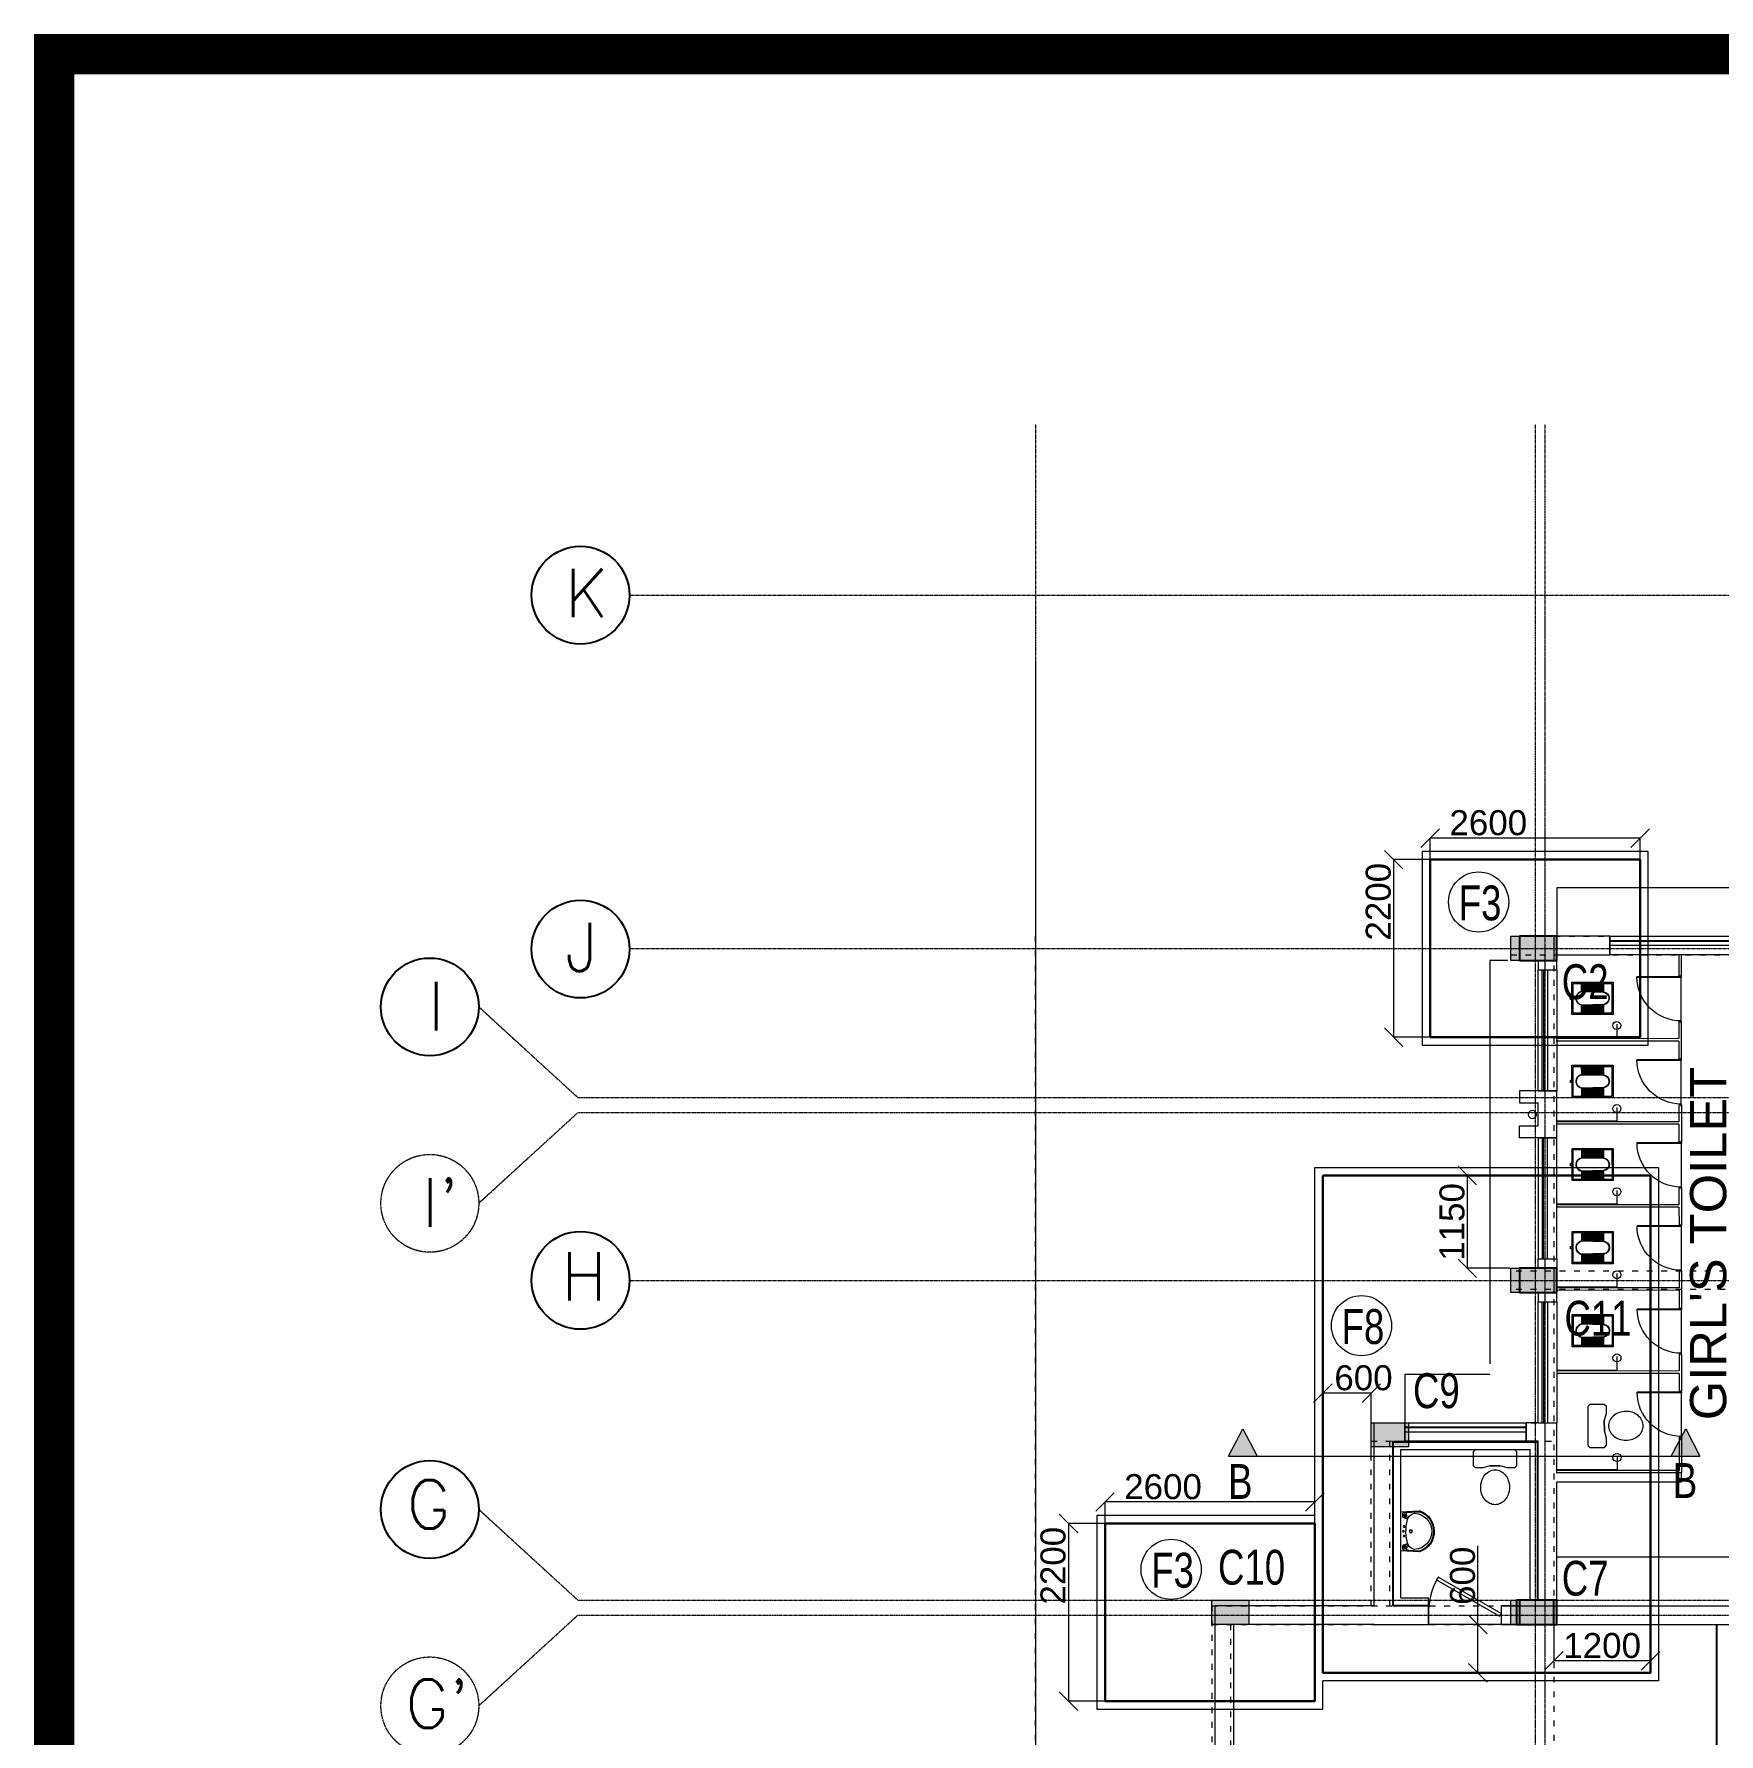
# Model space of a CAD drawing. Header units: inches. Extents: x 719368 to 6315912, y -2624014 to 446967.
# Drawn here: x 5918896 to 5939779, y -2131508 to -2110434 of the extents above; entities that cross this region are included whole.
import ezdxf
from ezdxf.lldxf.tags import DXFTag

# ---------------------------------------------------------------- set-up
doc = ezdxf.new("R2010")
doc.units = ezdxf.units.IN
doc.header["$LTSCALE"] = 20
doc.header["$MEASUREMENT"] = 0
doc.header["$PDMODE"] = 3
for name, pattern in [('ACAD_ISO03W100', [30, 12, -18]), ('CENTER', [2, 1.25, -0.25, 0.25, -0.25]), ('CENTER2', [1.125, 0.75, -0.125, 0.125, -0.125]), ('DASHED2', [0.375, 0.25, -0.125])]:
    doc.linetypes.add(name, pattern=pattern)
doc.layers.get('0').update_dxf_attribs({"color": 51, "lineweight": 30})
doc.layers.get('Defpoints').update_dxf_attribs({"lineweight": 25})
for name, color, linetype, lineweight in [('COL HATCH', 254, 'Continuous', 5), ('COL.FILL', 6, 'Continuous', 20), ('COLUMN', 2, 'Continuous', 25), ('CUBICAL TOILET', 160, 'Continuous', 9), ('DIM', 7, 'Continuous', 13), ('DOOR', 43, 'Continuous', 13), ('FIXTURE', 15, 'DASHDOT', 9), ('FOOTING', 73, 'Continuous', 30), ('GRID', 202, 'CENTER', 5), ('HACHE', 6, 'Continuous', 9), ('HIDDEN', 181, 'ACAD_ISO03W100', 18), ('PROJ.', 30, 'DASHED2', 13), ('Railing', 34, 'Continuous', 20), ('STAIR', 4, 'Continuous', 25), ('Text', 7, 'Continuous', 15), ('Ventilator', 6, 'DASHED', 20), ('WALL', 1, 'Continuous', 18), ('Window-Wall', 7, 'Continuous', 20)]:
    doc.layers.add(name, color=color, linetype=linetype, lineweight=lineweight)
doc.layers.add('expension joint', color=248, linetype='Continuous')
doc.layers.add('grid text', color=140, linetype='Continuous')
doc.styles.add('BOLD', font='arial.ttf')
doc.styles.add('DIM SUMBI', font='arial.ttf')
doc.styles.add('L120', font='simplex.shx', dxfattribs={"height": 1})
tags = doc.linetypes.add('DASHDOT', pattern=[1, 0.5, -0.25, 0, -0.25]).pattern_tags.tags
tags[10:11] = [DXFTag(74, 4), DXFTag(75, 0), DXFTag(340, '0'), DXFTag(46, 1.0), DXFTag(50, 0.0), DXFTag(44, 0.0), DXFTag(45, 0.0)]
tags[8:9] = [DXFTag(74, 4), DXFTag(75, 0), DXFTag(340, '0'), DXFTag(46, 1.0), DXFTag(50, 0.0), DXFTag(44, 0.0), DXFTag(45, 0.0)]
tags[6:7] = [DXFTag(74, 4), DXFTag(75, 0), DXFTag(340, '0'), DXFTag(46, 1.0), DXFTag(50, 0.0), DXFTag(44, 0.0), DXFTag(45, 0.0)]
tags[4:5] = [DXFTag(74, 4), DXFTag(75, 0), DXFTag(340, '0'), DXFTag(46, 1.0), DXFTag(50, 0.0), DXFTag(44, 0.0), DXFTag(45, 0.0)]
tags = doc.linetypes.add('DASHED', pattern=[0.75, 0.5, -0.25]).pattern_tags.tags
tags[6:7] = [DXFTag(74, 4), DXFTag(75, 0), DXFTag(340, '0'), DXFTag(46, 1.0), DXFTag(50, 0.0), DXFTag(44, 0.0), DXFTag(45, 0.0)]
tags[4:5] = [DXFTag(74, 4), DXFTag(75, 0), DXFTag(340, '0'), DXFTag(46, 1.0), DXFTag(50, 0.0), DXFTag(44, 0.0), DXFTag(45, 0.0)]
doc.dimstyles.new('PL1', dxfattribs={"dimtxt": 275, "dimasz": 230, "dimexe": 0.18, "dimexo": 12, "dimgap": 30, "dimtad": 1, "dimjust": 1, "dimdec": 0, "dimzin": 0, "dimdsep": 46, "dimtxsty": 'BOLD', "dimblk": 'OBLIQUE', "dimcen": 0.09, "dimclrd": 256, "dimclre": 256, "dimadec": 0, "dimazin": 0, "dimtfac": 1, "dimtdec": 0, "dimtofl": 0, "dimtmove": 0, "dimatfit": 3, "dimfxl": 0.18, "dimtolj": 1, "dimtzin": 0, "dimlwd": -1, "dimlwe": -1, "dimarcsym": 0})

# ---------------------------------------------------------------- blocks, each defined once
blk = doc.blocks.new('CU')
at = {"layer": 'WALL', "linetype": 'CENTER2'}
h = blk.add_hatch(color=256, dxfattribs=at)
h.dxf.hatch_style = 1
h.paths.add_polyline_path([(0, 0.035), (0, -0.265), (0.46, -0.265), (0.46, 0.035)])
at = {"layer": 'COLUMN', "linetype": 'CENTER2'}
blk.add_lwpolyline([(0, 0.035), (0, -0.265), (0.46, -0.265), (0.46, 0.035), (0, 0.035)], dxfattribs=at)
blk = doc.blocks.new('_Oblique')
at = {"layer": 'STAIR', "color": 0, "lineweight": -2}
blk.add_line((-0.5, -0.5), (0.5, 0.5), dxfattribs=at)
blk = doc.blocks.new('*D201')
at = {"layer": 'Defpoints', "color": 0, "transparency": 16777216}
for p in [(5936201, -2120669), (5935747, -2122869), (5936201, -2122869)]:
    blk.add_point(p, dxfattribs=at)
at = {"layer": 'DIM', "transparency": 16777216}
for p, q in [((5936189, -2120669), (5935746, -2120669)), ((5935747, -2120669), (5935747, -2122869)), ((5936189, -2122869), (5935746, -2122869))]:
    blk.add_line(p, q, dxfattribs=at)
at = {"layer": 'DIM', "transparency": 16777216, "xscale": 230, "yscale": 230, "zscale": 230}
for p, rotation in [((5935747, -2120669), 90), ((5935747, -2122869), 270)]:
    blk.add_blockref('_Oblique', p, dxfattribs=dict(at, rotation=rotation))
at = {"layer": 'DIM', "color": 0, "transparency": 16777216, "insert": (5935558, -2121191), "char_height": 310, "attachment_point": 5, "rotation": 90, "style": 'BOLD'}
blk.add_mtext('\\A1;2200', dxfattribs=at)
blk = doc.blocks.new('*D202')
at = {"layer": 'Defpoints', "color": 0, "transparency": 16777216}
for p in [(5936201, -2120402), (5936201, -2120907), (5938801, -2120915)]:
    blk.add_point(p, dxfattribs=at)
at = {"layer": 'DIM', "transparency": 16777216}
for p, q in [((5936201, -2120895), (5936201, -2120402)), ((5938801, -2120402), (5936201, -2120402)), ((5938801, -2120903), (5938801, -2120402))]:
    blk.add_line(p, q, dxfattribs=at)
at = {"layer": 'DIM', "transparency": 16777216, "xscale": 230, "yscale": 230, "zscale": 230, "rotation": 180}
blk.add_blockref('_Oblique', (5936201, -2120402), dxfattribs=at)
at = {"layer": 'DIM', "transparency": 16777216, "xscale": 230, "yscale": 230, "zscale": 230}
blk.add_blockref('_Oblique', (5938801, -2120402), dxfattribs=at)
at = {"layer": 'DIM', "color": 0, "transparency": 16777216, "insert": (5936920, -2120213), "char_height": 310, "attachment_point": 5, "style": 'BOLD'}
blk.add_mtext('\\A1;2600', dxfattribs=at)
blk = doc.blocks.new('*D203')
at = {"layer": 'Defpoints', "color": 0, "transparency": 16777216}
for p in [(5934870, -2127283), (5934870, -2128080), (5935470, -2128080)]:
    blk.add_point(p, dxfattribs=at)
at = {"layer": 'DIM', "transparency": 16777216}
for p, q in [((5934870, -2128068), (5934870, -2127282)), ((5935470, -2127283), (5934870, -2127283)), ((5935470, -2128068), (5935470, -2127282))]:
    blk.add_line(p, q, dxfattribs=at)
at = {"layer": 'DIM', "transparency": 16777216, "xscale": 230, "yscale": 230, "zscale": 230, "rotation": 180}
blk.add_blockref('_Oblique', (5934870, -2127283), dxfattribs=at)
at = {"layer": 'DIM', "transparency": 16777216, "xscale": 230, "yscale": 230, "zscale": 230}
blk.add_blockref('_Oblique', (5935470, -2127283), dxfattribs=at)
at = {"layer": 'DIM', "color": 0, "transparency": 16777216, "insert": (5935373, -2127094), "char_height": 310, "attachment_point": 5, "style": 'BOLD'}
blk.add_mtext('\\A1;600', dxfattribs=at)
blk = doc.blocks.new('*D204')
at = {"layer": 'Defpoints', "color": 0, "transparency": 16777216}
for p in [(5932170, -2128900), (5931716, -2131100), (5932170, -2131100)]:
    blk.add_point(p, dxfattribs=at)
at = {"layer": 'DIM', "transparency": 16777216}
for p, q in [((5932158, -2128900), (5931715, -2128900)), ((5931716, -2128900), (5931716, -2131100)), ((5932158, -2131100), (5931715, -2131100))]:
    blk.add_line(p, q, dxfattribs=at)
at = {"layer": 'DIM', "transparency": 16777216, "xscale": 230, "yscale": 230, "zscale": 230}
for p, rotation in [((5931716, -2128900), 90), ((5931716, -2131100), 270)]:
    blk.add_blockref('_Oblique', p, dxfattribs=dict(at, rotation=rotation))
at = {"layer": 'DIM', "color": 0, "transparency": 16777216, "insert": (5931527, -2129422), "char_height": 310, "attachment_point": 5, "rotation": 90, "style": 'BOLD'}
blk.add_mtext('\\A1;2200', dxfattribs=at)
blk = doc.blocks.new('*D205')
at = {"layer": 'Defpoints', "color": 0, "transparency": 16777216}
for p in [(5932170, -2128632), (5932170, -2129138), (5934770, -2129146)]:
    blk.add_point(p, dxfattribs=at)
at = {"layer": 'DIM', "transparency": 16777216}
for p, q in [((5932170, -2129126), (5932170, -2128632)), ((5934770, -2128632), (5932170, -2128632)), ((5934770, -2129134), (5934770, -2128632))]:
    blk.add_line(p, q, dxfattribs=at)
at = {"layer": 'DIM', "transparency": 16777216, "xscale": 230, "yscale": 230, "zscale": 230, "rotation": 180}
blk.add_blockref('_Oblique', (5932170, -2128632), dxfattribs=at)
at = {"layer": 'DIM', "transparency": 16777216, "xscale": 230, "yscale": 230, "zscale": 230}
blk.add_blockref('_Oblique', (5934770, -2128632), dxfattribs=at)
at = {"layer": 'DIM', "color": 0, "transparency": 16777216, "insert": (5932889, -2128444), "char_height": 310, "attachment_point": 5, "style": 'BOLD'}
blk.add_mtext('\\A1;2600', dxfattribs=at)
blk = doc.blocks.new('*D206')
at = {"layer": 'Defpoints', "color": 0, "transparency": 16777216}
for p in [(5936660, -2124585), (5937201, -2124585), (5937201, -2125735)]:
    blk.add_point(p, dxfattribs=at)
at = {"layer": 'DIM', "transparency": 16777216}
for p, q in [((5937189, -2124585), (5936660, -2124585)), ((5936660, -2124585), (5936660, -2125735)), ((5937189, -2125735), (5936660, -2125735))]:
    blk.add_line(p, q, dxfattribs=at)
at = {"layer": 'DIM', "transparency": 16777216, "xscale": 230, "yscale": 230, "zscale": 230}
for p, rotation in [((5936660, -2124585), 90), ((5936660, -2125735), 270)]:
    blk.add_blockref('_Oblique', p, dxfattribs=dict(at, rotation=rotation))
at = {"layer": 'DIM', "color": 0, "transparency": 16777216, "insert": (5936472, -2125160), "char_height": 310, "attachment_point": 5, "rotation": 90, "style": 'BOLD'}
blk.add_mtext('\\A1;1150', dxfattribs=at)
blk = doc.blocks.new('*D207')
at = {"layer": 'Defpoints', "color": 0, "transparency": 16777216}
for p in [(5937731, -2130150), (5938931, -2130150), (5938931, -2130601)]:
    blk.add_point(p, dxfattribs=at)
at = {"layer": 'DIM', "transparency": 16777216}
for p, q in [((5937731, -2130162), (5937731, -2130601)), ((5938931, -2130162), (5938931, -2130601)), ((5938931, -2130601), (5937731, -2130601))]:
    blk.add_line(p, q, dxfattribs=at)
at = {"layer": 'DIM', "transparency": 16777216, "xscale": 230, "yscale": 230, "zscale": 230, "rotation": 180}
blk.add_blockref('_Oblique', (5937731, -2130601), dxfattribs=at)
at = {"layer": 'DIM', "transparency": 16777216, "xscale": 230, "yscale": 230, "zscale": 230}
blk.add_blockref('_Oblique', (5938931, -2130601), dxfattribs=at)
at = {"layer": 'DIM', "color": 0, "transparency": 16777216, "insert": (5938331, -2130413), "char_height": 310, "attachment_point": 5, "style": 'BOLD'}
blk.add_mtext('\\A1;1200', dxfattribs=at)
blk = doc.blocks.new('*D208')
at = {"layer": 'Defpoints', "color": 0, "transparency": 16777216}
for p in [(5937255, -2130150), (5936791, -2130750), (5937255, -2130750)]:
    blk.add_point(p, dxfattribs=at)
at = {"layer": 'DIM', "transparency": 16777216}
for p, q in [((5936791, -2130150), (5936791, -2129174)), ((5937243, -2130150), (5936791, -2130150)), ((5936791, -2130750), (5936791, -2130150)), ((5937243, -2130750), (5936791, -2130750))]:
    blk.add_line(p, q, dxfattribs=at)
at = {"layer": 'DIM', "transparency": 16777216, "xscale": 230, "yscale": 230, "zscale": 230}
for p, rotation in [((5936791, -2130150), 90), ((5936791, -2130750), 270)]:
    blk.add_blockref('_Oblique', p, dxfattribs=dict(at, rotation=rotation))
at = {"layer": 'DIM', "color": 0, "transparency": 16777216, "insert": (5936602, -2129547), "char_height": 310, "attachment_point": 5, "rotation": 90, "style": 'BOLD'}
blk.add_mtext('\\A1;600', dxfattribs=at)
blk = doc.blocks.new('*U81')
for p, q in [((0, 0), (0, 6)), ((40, 0), (40, 6))]:
    blk.add_line(p, q)
blk.add_lwpolyline([(0, 0), (34.64, -20), (35.52, -18.48), (0.88, 1.52)], close=True)
blk.add_arc((0, 0), 40, 330, 360)
blk = doc.blocks.new('New Doors')
at = {"layer": 'DOOR'}
blk.add_line((0, 0.18), (1.199, 0.18), dxfattribs=at)
at = {"layer": 'DOOR', "xscale": 0.0299845412869386, "yscale": 0.0299845412869386, "zscale": 0.0299845412869386}
blk.add_blockref('*U81', (0, 0), dxfattribs=at)
blk = doc.blocks.new('New Shaft')
at = {"layer": 'FIXTURE'}
blk.add_circle((0.327, -0.302), 0.05, dxfattribs=at)
at = {"layer": 'WALL'}
for p, q in [((0.035, 0), (0.62, 0)), ((0.035, 0), (0.035, -0.46)), ((0.62, 0), (0.62, -0.46)), ((0.185, -0.46), (0.185, -0.23)), ((0.185, -0.23), (0.47, -0.23)), ((0.47, -0.46), (0.47, -0.23)), ((0.035, -0.46), (0.185, -0.46)), ((0.62, -0.46), (0.47, -0.46))]:
    blk.add_line(p, q, dxfattribs=at)
blk = doc.blocks.new('VENTILATOR')
at = {"layer": 'Ventilator', "ltscale": 0.02}
for p, q in [((-0.18, -1.5), (-0.18, 0)), ((-0.165, 0), (-0.165, -1.5))]:
    blk.add_line(p, q, dxfattribs=at)
at = {"layer": 'Window-Wall'}
for p, q in [((-0.23, 0), (0, 0)), ((-0.23, -1.5), (-0.23, 0)), ((-0.115, 0), (-0.115, -1.5)), ((0, 0), (0, -1.5)), ((-0.23, -1.5), (0, -1.5))]:
    blk.add_line(p, q, dxfattribs=at)
blk = doc.blocks.new('RH 1200')
for p, q in [((21, 0), (21, 43.3)), ((21.7, 0), (21.7, 43.3)), ((-21.7, 0), (21.7, 0)), ((21.7, 0), (21, 0))]:
    blk.add_line(p, q)
at = {"extrusion": (0, 0, -1)}
blk.add_ellipse((21.7, 0), major_axis=(-30.6, 30.6), ratio=1, start_param=5.497787, end_param=7.068583, dxfattribs=at)
blk = doc.blocks.new('GHH')
at = {"layer": 'DOOR', "ltscale": 20}
blk.add_line((3289.697, -299.103), (3289.697, -299.853), dxfattribs=at)
at = {"layer": 'DOOR', "ltscale": 20, "xscale": 0.015874999996413, "yscale": 0.015874999996413, "zscale": 0.015874999996413, "rotation": 270}
blk.add_blockref('RH 1200', (3289.697, -299.479), dxfattribs=at)
blk = doc.blocks.new('RSA CL6')
for p, q in [((5.51, 3.48), (5.51, 7.28)), ((5.91, 3.47), (5.91, 7.28)), ((6.3, 3.46), (6.3, 7.28)), ((6.69, 3.45), (6.69, 7.28)), ((7.09, 3.44), (7.09, 7.28)), ((7.48, 3.43), (7.48, 7.28)), ((7.87, 3.42), (7.87, 7.28)), ((8.27, 3.41), (8.27, 7.28)), ((8.66, 3.4), (8.66, 7.28)), ((9.06, 3.39), (9.06, 7.28)), ((9.45, 3.38), (9.45, 7.28)), ((9.84, 3.37), (9.84, 7.28)), ((10.24, 3.36), (10.24, 7.28)), ((10.63, 3.35), (10.63, 7.28)), ((11.02, 3.34), (11.02, 7.28)), ((11.42, 3.33), (11.42, 7.28)), ((11.81, 3.32), (11.81, 7.28)), ((12.2, 3.31), (12.2, 7.28)), ((12.6, 3.31), (12.6, 7.28)), ((12.99, 3.3), (12.99, 7.28)), ((13.39, 3.29), (13.39, 7.28)), ((13.78, 3.28), (13.78, 7.28)), ((14.17, 3.27), (14.17, 7.28)), ((14.57, 3.26), (14.57, 7.28)), ((14.96, 3.25), (14.96, 7.28)), ((15.35, 3.24), (15.35, 7.28)), ((15.75, 3.23), (15.75, 7.28)), ((16.14, 3.22), (16.14, 7.28)), ((16.14, 7.28), (16.14, 3.22)), ((5.51, -7.28), (5.51, -3.47)), ((5.91, -7.28), (5.91, -3.45)), ((6.3, -7.28), (6.3, -3.44)), ((6.69, -7.28), (6.69, -3.43)), ((7.09, -7.28), (7.09, -3.42)), ((7.48, -7.28), (7.48, -3.41)), ((7.87, -7.28), (7.87, -3.4)), ((8.27, -7.28), (8.27, -3.39)), ((8.66, -7.28), (8.66, -3.38)), ((9.06, -7.28), (9.06, -3.37)), ((9.45, -7.28), (9.45, -3.36)), ((9.84, -7.28), (9.84, -3.34)), ((10.24, -7.28), (10.24, -3.33)), ((10.63, -7.28), (10.63, -3.32)), ((11.02, -7.28), (11.02, -3.31)), ((11.42, -7.28), (11.42, -3.3)), ((11.81, -7.28), (11.81, -3.29)), ((12.2, -7.28), (12.2, -3.28)), ((12.6, -7.28), (12.6, -3.27)), ((12.99, -7.28), (12.99, -3.26)), ((13.39, -7.28), (13.39, -3.24)), ((13.78, -7.28), (13.78, -3.23)), ((14.17, -7.28), (14.17, -3.22)), ((14.57, -7.28), (14.57, -3.21)), ((14.96, -7.28), (14.96, -3.2)), ((15.35, -7.28), (15.35, -3.19)), ((15.75, -7.28), (15.75, -3.18)), ((16.14, -3.17), (16.14, -7.28)), ((16.14, -7.28), (16.14, -3.17))]:
    blk.add_line(p, q)
blk.add_lwpolyline([(0.79, -0.59), (0, -0.59), (0, 0.59), (0.79, 0.59)])
for points in [[(0.79, 7.87), (20.87, 7.87), (20.87, -7.87), (0.79, -7.87)], [(1.38, 7.28), (20.28, 7.28), (20.28, -7.28), (1.38, -7.28)]]:
    blk.add_lwpolyline(points, close=True)
for points in [[(5.51, 3.48), (16.14, 3.22, -0.899983), (16.14, -3.17), (5.54, -3.47, -0.799392)], [(5.53, 3.28), (16.13, 3.02, -0.897689), (16.12, -2.97), (5.56, -3.27, -0.793494), (5.53, 3.28)]]:
    blk.add_lwpolyline(points, format="xyb", close=True)
blk = doc.blocks.new('ENGLISH SHEET')
at = {"layer": 'FIXTURE'}
for p, q in [((4663.798, 251.204), (4663.773, 251.179)), ((4663.773, 251.179), (4663.773, 250.696)), ((4663.976, 251.204), (4663.798, 251.204)), ((4664.002, 251.179), (4663.976, 251.204)), ((4663.976, 251.001), (4664.002, 251.09)), ((4663.976, 250.874), (4663.976, 251.001)), ((4663.976, 251.001), (4663.976, 250.874)), ((4664.002, 251.09), (4664.002, 251.179)), ((4664.002, 250.785), (4663.976, 250.874)), ((4663.773, 250.696), (4663.798, 250.67)), ((4663.798, 250.67), (4663.976, 250.67)), ((4663.976, 250.67), (4664.002, 250.696)), ((4664.002, 250.696), (4664.002, 250.785))]:
    blk.add_line(p, q, dxfattribs=at)
blk.add_lwpolyline([(4664.459, 250.937, 0.117036), (4664.443, 251.003, 0.104338), (4664.396, 251.063, 0.09029), (4664.321, 251.105, 0.09898), (4664.243, 251.115, 0.08237), (4664.159, 251.101, 0.09029), (4664.09, 251.063, 0.104338), (4664.043, 251.003, 0.117036), (4664.027, 250.937, 0.117036), (4664.043, 250.871, 0.104338), (4664.09, 250.811, 0.09029), (4664.159, 250.773, 0.08237), (4664.243, 250.759, 0.08237), (4664.327, 250.773, 0.09029), (4664.396, 250.811, 0.104338), (4664.443, 250.871, 0.117036)], format="xyb", close=True, dxfattribs=at)
blk = doc.blocks.new('RSA BASIN 9')
for points in [[(-0.1, -16.2, 0.340881), (10.04, -9, 0.074195), (10.06, -8.89), (9.53, 0), (-9.54, 0), (-10.02, -8.77, 0.082611), (-9.96, -9.15, 0.330812), (-0.1, -16.2)], [(0, -15.03, 0.391482), (8.86, -6.67, 0.252869), (6.53, -3.51, 0.087242), (0.02, -2.46, 0.079484), (-6.53, -3.51, 0.2542), (-8.82, -6.67, 0.39026), (0, -15.03)], [(-8.57, -1.96, -0.907437), (-8.45, -1.81), (-7.52, -2.57, -0.907437), (-7.64, -2.72)], [(-8.2, -1.64, -0.907437), (-8.07, -1.49), (-7.14, -2.25, -0.907437), (-7.27, -2.4)], [(-7.82, -1.32, -0.907437), (-7.7, -1.17), (-6.77, -1.93, -0.907437), (-6.89, -2.08)], [(7.82, -1.32, 0.907437), (7.7, -1.17), (6.77, -1.93, 0.907437), (6.89, -2.08)], [(8.2, -1.64, 0.907437), (8.07, -1.49), (7.14, -2.25, 0.907437), (7.27, -2.4)], [(8.57, -1.96, 0.907437), (8.45, -1.81), (7.52, -2.57, 0.907437), (7.64, -2.72)]]:
    blk.add_lwpolyline(points, format="xyb", close=True)
for points in [[(-5.93, -3.31), (-6.16, -2.95, -0.183787), (-6.22, -2.68, 0.126662), (-6.25, -2.43), (-6.59, -1.44, 0.35453), (-7.05, -0.98), (-8.75, -0.98, 0.414214), (-9.14, -1.37), (-9.56, -9.09, 0.329849), (-0.07, -15.81, 0.338736), (9.65, -8.94, 0.075632), (9.66, -8.82), (9.14, -1.37, 0.414214), (8.75, -0.98), (7.05, -0.98, 0.35453), (6.59, -1.44), (6.25, -2.43, 0.126662), (6.22, -2.68, -0.183787), (6.16, -2.95), (5.93, -3.31)], [(-6.18, -3.39), (-6.24, -3.29, 0.220542), (-6.52, -3.11), (-8.75, -2.78, -0.361119), (-9.19, -2.35)], [(6.18, -3.39), (6.24, -3.29, -0.220542), (6.52, -3.11), (8.75, -2.78, 0.358803), (9.21, -2.33, 0.358803)]]:
    blk.add_lwpolyline(points, format="xyb")
for centre, radius in [((-2.35, -1.56), 0.399), ((0, -4.82), 0.771), ((0, -4.82), 0.602), ((0, -1.23), 0.399), ((2.28, -1.51), 0.399)]:
    blk.add_circle(centre, radius)
blk = doc.blocks.new('A$C0E890EBD')
at = {"layer": 'COL HATCH', "linetype": 'CENTER2'}
h = blk.add_hatch(color=3, dxfattribs=at)
h.dxf.hatch_style = 1
h.paths.add_polyline_path([(6.651, 20.11), (6.651, 20.41), (6.191, 20.41), (6.191, 20.11)])
h = blk.add_hatch(color=3, dxfattribs=at)
h.dxf.hatch_style = 1
h.paths.add_polyline_path([(6.651, 15.995), (6.651, 16.295), (6.191, 16.295), (6.191, 15.995)])
h = blk.add_hatch(color=3, dxfattribs=at)
h.dxf.hatch_style = 1
h.paths.add_polyline_path([(6.651, 11.88), (6.651, 12.18), (6.191, 12.18), (6.191, 11.88)])
at = {"layer": 'COLUMN', "color": 3, "linetype": 'CENTER2'}
for points in [[(6.651, 20.11), (6.651, 20.41), (6.191, 20.41), (6.191, 20.11), (6.651, 20.11)], [(6.651, 15.995), (6.651, 16.295), (6.191, 16.295), (6.191, 15.995), (6.651, 15.995)], [(6.651, 11.88), (6.651, 12.18), (6.191, 12.18), (6.191, 11.88), (6.651, 11.88)]]:
    blk.add_lwpolyline(points, dxfattribs=at)
at = {"layer": 'CUBICAL TOILET'}
for p, q in [((8.1643, 20.177), (8.1645, 19.9213)), ((8.1943, 20.177), (8.1945, 19.9213)), ((8.1645, 19.9213), (8.1945, 19.9213)), ((8.1948, 19.3517), (8.1648, 19.3516)), ((8.1648, 19.3516), (8.165, 19.142)), ((8.1948, 19.3517), (8.195, 19.112)), ((8.165, 19.142), (6.645, 19.141)), ((8.165, 19.112), (6.645, 19.111)), ((8.165, 19.112), (8.1651, 18.8913)), ((8.195, 19.112), (8.1951, 18.8913)), ((8.1651, 18.8913), (8.1951, 18.8913)), ((8.1955, 18.3217), (8.1655, 18.3216)), ((8.1655, 18.3216), (8.1656, 18.112)), ((8.1955, 18.3217), (8.1957, 18.082)), ((8.1656, 18.112), (6.651, 18.111)), ((8.1657, 18.082), (6.651, 18.081)), ((8.1657, 18.082), (8.1658, 17.8613)), ((8.1957, 18.082), (8.1958, 17.8613)), ((8.1658, 17.8613), (8.1958, 17.8613)), ((8.1962, 17.2917), (8.1662, 17.2916)), ((8.1662, 17.2916), (8.1663, 17.082)), ((8.1962, 17.2917), (8.1963, 17.052)), ((8.1663, 17.082), (6.6463, 17.081)), ((8.1663, 17.052), (6.6463, 17.051)), ((8.1663, 17.052), (8.1665, 16.8313)), ((8.1963, 17.052), (8.1965, 16.8313)), ((8.1665, 16.8313), (8.1965, 16.8313)), ((8.1968, 16.2617), (8.1668, 16.2616)), ((8.1668, 16.2616), (8.167, 16.052)), ((8.1968, 16.2617), (8.197, 16.022)), ((8.167, 16.052), (6.6507, 16.051)), ((8.167, 16.022), (6.6507, 16.021)), ((8.167, 16.022), (8.1671, 15.8013)), ((8.197, 16.022), (8.1971, 15.8013)), ((8.1671, 15.8013), (8.1971, 15.8013)), ((8.1975, 15.2317), (8.1675, 15.2316)), ((8.1675, 15.2316), (8.1677, 15.022)), ((8.1975, 15.2317), (8.1977, 14.992)), ((8.1677, 15.022), (6.6477, 15.021)), ((8.1677, 14.992), (6.6477, 14.991)), ((8.1677, 14.992), (8.1678, 14.7713)), ((8.1977, 14.992), (8.1978, 14.7713)), ((8.1678, 14.7713), (8.1978, 14.7713)), ((8.1982, 14.2017), (8.1682, 14.2016)), ((8.1682, 14.2016), (8.1685, 13.787)), ((8.1982, 14.2017), (8.1985, 13.757)), ((8.1685, 13.787), (6.6485, 13.786)), ((8.1985, 13.757), (6.6508, 13.756))]:
    blk.add_line(p, q, dxfattribs=at)
at = {"layer": 'FIXTURE', "ltscale": 0.05}
for p, q in [((7.3949, 19.3198), (7.395, 19.1539)), ((6.645, 19.1534), (7.395, 19.1539)), ((7.3955, 18.2898), (7.3956, 18.1239)), ((6.651, 18.1234), (7.3956, 18.1239)), ((6.6463, 17.0934), (7.3963, 17.0939)), ((7.3962, 17.2598), (7.3963, 17.0939)), ((7.3969, 16.2298), (7.397, 16.0639)), ((6.6507, 16.0634), (7.397, 16.0639)), ((7.3975, 15.1998), (7.3976, 15.0339)), ((6.6476, 15.0334), (7.3976, 15.0339)), ((7.3983, 13.9648), (7.3984, 13.7989)), ((6.6484, 13.7984), (7.3984, 13.7989))]:
    blk.add_line(p, q, dxfattribs=at)
at = {"layer": 'FIXTURE'}
blk.add_line((9.4818, 12.7124), (6.651, 12.7124), dxfattribs=at)
at = {"layer": 'FIXTURE', "ltscale": 0.05}
for centre in [(7.3949, 19.3039), (7.3955, 18.2739), (7.3962, 17.2439), (7.3969, 16.2139), (7.3975, 15.1839), (7.3983, 13.9489)]:
    blk.add_circle(centre, 0.05, dxfattribs=at)
at = {"layer": 'PROJ.'}
for p, q in [((11.5559, 21.01), (6.651, 21.01)), ((6.651, 21.01), (6.651, 20.41)), ((5.821, 20.11), (5.821, 14.98)), ((5.821, 14.98), (4.7705, 14.98)), ((4.7705, 14.98), (4.7705, 14.38))]:
    blk.add_line(p, q, dxfattribs=at)
at = {"layer": 'PROJ.', "ltscale": 0.05}
blk.add_line((6.421, 20.11), (5.821, 20.11), dxfattribs=at)
at = {"layer": 'Railing'}
for p, q in [((4.6301, 12.12), (4.6301, 14.14)), ((4.6301, 14.14), (6.411, 14.14)), ((6.411, 12.18), (6.411, 14.14)), ((4.7201, 12.21), (4.7201, 14.05)), ((4.7201, 14.05), (6.321, 14.05)), ((6.321, 12.18), (6.321, 14.05)), ((4.6301, 12.12), (5.061, 12.12)), ((4.7201, 12.21), (5.061, 12.21)), ((5.061, 12.12), (5.061, 12.21))]:
    blk.add_line(p, q, dxfattribs=at)
at = {"layer": 'WALL'}
for p, q in [((4.3901, 12.11), (4.3901, 14.38)), ((4.3901, 14.38), (4.7705, 14.38)), ((4.7705, 14.15), (4.7705, 14.38)), ((6.421, 14.38), (6.2705, 14.38)), ((6.2705, 14.15), (6.2705, 14.38)), ((6.421, 14.38), (6.651, 14.38)), ((6.651, 13.756), (6.651, 14.38)), ((4.6201, 12.11), (4.6201, 14.15)), ((4.6201, 14.15), (4.7705, 14.15)), ((6.421, 14.15), (6.2705, 14.15)), ((6.421, 12.18), (6.421, 14.15)), ((8.1985, 13.757), (6.6508, 13.757)), ((8.1984, 13.642), (6.6508, 13.642)), ((6.651, 12.18), (6.651, 13.642)), ((4.3901, 12.11), (2.4142, 12.11)), ((2.4142, 12.11), (2.4142, 8.53)), ((4.6201, 12.11), (5.061, 12.11)), ((5.061, 11.88), (5.061, 12.11)), ((5.961, 12.11), (10.2515, 12.1098)), ((4.3901, 11.88), (2.6442, 11.88)), ((2.6442, 11.88), (2.6442, 8.53)), ((4.3901, 11.88), (4.3901, 11.8801)), ((4.3901, 11.88), (5.061, 11.88)), ((5.961, 11.88), (10.2515, 11.8798))]:
    blk.add_line(p, q, dxfattribs=at)
at = {"layer": 'WALL', "linetype": 'CENTER2'}
blk.add_line((8.1984, 13.642), (8.1985, 13.757), dxfattribs=at)
at = {"layer": 'WALL'}
for points in [[(7.3109, 20.18), (7.3109, 20.41), (6.651, 20.41), (6.651, 20.18), (7.3109, 20.18)], [(6.421, 19.995), (6.651, 19.995), (6.651, 20.11), (6.421, 20.11), (6.421, 19.995)], [(6.421, 16.41), (6.651, 16.41), (6.651, 16.295), (6.421, 16.295), (6.421, 16.41)], [(6.421, 15.88), (6.651, 15.88), (6.651, 15.995), (6.421, 15.995), (6.421, 15.88)]]:
    blk.add_lwpolyline(points, dxfattribs=at)
at = {"layer": 'WALL', "linetype": 'CENTER2'}
blk.add_lwpolyline([(6.191, 12.11), (5.961, 12.11), (5.961, 11.88), (6.191, 11.88)], close=True, dxfattribs=at)
at = {"layer": 'DOOR', "xscale": 0.8000000001374484, "yscale": 0.8000000001374484, "zscale": 0.8000000001374484, "rotation": 180.0357276932933}
for p in [(2640.101, -218.3075), (2640.1016, -219.3375), (2640.1023, -220.3675), (2640.103, -221.3975), (2640.1036, -222.4275), (2640.1043, -223.4575)]:
    blk.add_blockref('GHH', p, dxfattribs=at)
at = {"layer": 'FIXTURE', "extrusion": (0, 0, -1), "xscale": -0.02539999999589984, "yscale": 0.02539999999589782, "zscale": -0.02539999999589984, "rotation": 359.9628737661411}
for p in [(-6.8197, 19.6411), (-6.8203, 18.6111), (-6.821, 17.5811), (-6.8217, 16.5511), (-6.8223, 15.5211)]:
    blk.add_blockref('RSA CL6', p, dxfattribs=at)
at = {"layer": 'FIXTURE', "extrusion": (0, 0, -1), "xscale": -1, "zscale": -1, "rotation": 359.874453798422}
blk.add_blockref('ENGLISH SHEET', (4656.1739, -246.815), dxfattribs=at)
at = {"layer": 'FIXTURE', "extrusion": (0, 0, -1), "zscale": -1, "rotation": 269.9999999999561}
blk.add_blockref('ENGLISH SHEET', (-256.8239, 4677.823), dxfattribs=at)
at = {"layer": 'FIXTURE', "ltscale": 10000, "extrusion": (0, 0, -1), "xscale": 0.02543261667546474, "yscale": 0.02543261667546474, "zscale": -0.0254326166754069, "rotation": 269.9536036211397}
blk.add_blockref('RSA BASIN 9', (-4.7201, 13.0342), dxfattribs=at)
at = {"layer": 'WALL', "rotation": 270}
for p in [(8.8109, 20.18), (6.2705, 14.15)]:
    blk.add_blockref('VENTILATOR', p, dxfattribs=at)
at = {"layer": 'WALL'}
for p in [(6.651, 19.995), (6.651, 15.88)]:
    blk.add_blockref('VENTILATOR', p, dxfattribs=at)
at = {"layer": 'WALL', "xscale": -1}
for name, p, rotation in [('New Shaft', (6.651, 17.875), 270), ('VENTILATOR', (6.651, 16.41), 180)]:
    blk.add_blockref(name, p, dxfattribs=dict(at, rotation=rotation))
at = {"layer": 'WALL', "linetype": 'CENTER2', "xscale": 0.7503866670708703, "yscale": 0.7503866670708703, "zscale": 0.7503866670708703, "rotation": 180}
blk.add_blockref('New Doors', (5.961, 12.015), dxfattribs=at)
at = {"layer": 'Text', "lineweight": 30, "insert": (8.3028, 14.2363), "char_height": 0.45, "width": 9.930816, "attachment_point": 1, "rotation": 90, "style": 'L120'}
blk.add_mtext("{\\fArial|b0|i0|c0|p34; GIRL'S TOILET\\P 5.10 X 8.07M}", dxfattribs=at)

msp = doc.modelspace()

# ---------------------------------------------------------------- hatches: boundary and pattern name
at = {"layer": 'COL.FILL'}
for points in [[(5937200.5819, -2121919.2352), (5937730.5819, -2121919.2352), (5937730.5819, -2121619.2352), (5937200.5819, -2121619.2352)], [(5937200.5819, -2126034.5333), (5937730.5819, -2126034.5333), (5937730.5819, -2125734.5333), (5937200.5819, -2125734.5333)], [(5935469.6693, -2127649.2352), (5935469.6693, -2127949.2352), (5935929.6693, -2127949.2352), (5935929.6693, -2127649.2352)], [(5935469.6693, -2127649.2352), (5935469.6693, -2127949.2352), (5935929.6693, -2127949.2352), (5935929.6693, -2127649.2352)], [(5933493.79, -2129849.891), (5933493.79, -2130149.891), (5933953.79, -2130149.891), (5933953.79, -2129849.891)], [(5933493.79, -2129849.891), (5933493.79, -2130149.891), (5933953.79, -2130149.891), (5933953.79, -2129849.891)], [(5937200.5819, -2130149.5333), (5937730.5819, -2130149.5333), (5937730.5819, -2129849.5333), (5937200.5819, -2129849.5333)], [(5937200.5819, -2130149.5333), (5937730.5819, -2130149.5333), (5937730.5819, -2129849.5333), (5937200.5819, -2129849.5333)]]:
    msp.add_hatch(color=256, dxfattribs=at).paths.add_polyline_path(points)
at = {"layer": 'DIM'}
for points in [[(5933701.1397, -2128063.5141), (5934054.1766, -2128063.5141), (5933879.8755, -2127723.2026)], [(5939367.0438, -2127723.2026), (5939188.3079, -2128063.5141), (5939541.3449, -2128063.5141)]]:
    msp.add_hatch(color=256, dxfattribs=at).paths.add_polyline_path(points)

# ---------------------------------------------------------------- linework, layer by layer
at = {"color": 2, "const_width": 500}
msp.add_lwpolyline([(6163985.6268, -2162738.4634), (5919146.0467, -2162738.4634), (5919146.0467, -2110683.5862), (6163985.6268, -2110683.5862)], close=True, dxfattribs=at)
at = {"layer": 'COL.FILL'}
for points in [[(5937200.5819, -2121919.2352), (5937200.5819, -2121619.2352), (5937730.5819, -2121619.2352), (5937730.5819, -2121919.2352)], [(5937200.5819, -2126034.5333), (5937200.5819, -2125734.5333), (5937730.5819, -2125734.5333), (5937730.5819, -2126034.5333)], [(5935469.6693, -2127949.2352), (5935469.6693, -2127649.2352), (5935929.6693, -2127649.2352), (5935929.6693, -2127949.2352)], [(5935469.6693, -2127949.2352), (5935469.6693, -2127649.2352), (5935929.6693, -2127649.2352), (5935929.6693, -2127949.2352)], [(5933493.79, -2130149.891), (5933493.79, -2129849.891), (5933953.79, -2129849.891), (5933953.79, -2130149.891)], [(5933493.79, -2130149.891), (5933493.79, -2129849.891), (5933953.79, -2129849.891), (5933953.79, -2130149.891)], [(5937200.5819, -2130149.5333), (5937200.5819, -2129849.5333), (5937730.5819, -2129849.5333), (5937730.5819, -2130149.5333)], [(5937200.5819, -2130149.5333), (5937200.5819, -2129849.5333), (5937730.5819, -2129849.5333), (5937730.5819, -2130149.5333)]]:
    msp.add_lwpolyline(points, close=True, dxfattribs=at)
at = {"layer": 'DIM'}
for p, q in [((5933701.1397, -2128063.5141), (5933879.8755, -2127723.2026)), ((5933879.8755, -2127723.2026), (5934054.1766, -2128063.5141)), ((5939188.3079, -2128063.5141), (5939367.0438, -2127723.2026)), ((5939367.0438, -2127723.2026), (5939541.3449, -2128063.5141)), ((5933701.1397, -2128063.5141), (5939541.3449, -2128063.5141))]:
    msp.add_line(p, q, dxfattribs=at)
at = {"layer": 'expension joint'}
msp.add_line((5939747.9821, -2130149.5333), (5939747.9821, -2133499.5333), dxfattribs=at)
at = {"layer": 'FOOTING'}
for points in [[(5936200.5819, -2120669.2352), (5936200.5819, -2122869.2352), (5938800.5819, -2122869.2352), (5938800.5819, -2120669.2352)], [(5934869.6693, -2124584.5333), (5938930.5819, -2124584.5333), (5938930.5819, -2130749.7174), (5934869.6693, -2130749.7174)], [(5932169.6693, -2128899.5279), (5932169.6693, -2131099.5279), (5934769.6693, -2131099.5279), (5934769.6693, -2128899.5279)]]:
    msp.add_lwpolyline(points, close=True, dxfattribs=at)
at = {"layer": 'GRID', "ltscale": 0.05}
for p, q in [((5931309.6029, -2115272.6697), (5931309.6029, -2155060.0232)), ((5937619.6029, -2115272.6697), (5937619.6029, -2155060.0232)), ((5937619.6029, -2117346.5938), (5937619.6029, -2155060.0232)), ((5926274.7986, -2117389.5333), (6041207.4116, -2117389.5333)), ((5926274.7986, -2121769.5333), (6041274.9246, -2121769.5333)), ((5925637.0672, -2123619.5333), (5924408.1304, -2122494.5371)), ((5925637.0672, -2123619.5333), (6041274.9246, -2123619.5333)), ((5926274.7986, -2125884.5242), (6041274.9246, -2125884.5242)), ((5925637.0672, -2129849.5333), (5924408.1304, -2128724.5371)), ((5925637.0672, -2129849.5333), (6041274.9246, -2129849.5333))]:
    msp.add_line(p, q, dxfattribs=at)
at = {"layer": 'GRID', "color": 190, "ltscale": 0.05}
for p, q in [((5937500.5819, -2115272.6697), (5937500.5819, -2155060.0232)), ((5925637.0672, -2123804.5333), (5924408.1304, -2124929.5295)), ((5925637.0672, -2123804.5333), (6041274.9246, -2123804.5333)), ((5925637.0672, -2130034.5344), (5924408.1304, -2131159.5306)), ((5925637.0672, -2130034.5344), (6041274.9246, -2130034.5344))]:
    msp.add_line(p, q, dxfattribs=at)
at = {"layer": 'GRID', "ltscale": 0.03}
msp.add_line((5931309.6029, -2118213.2192), (5931309.6029, -2155750.1165), dxfattribs=at)
at = {"layer": 'GRID', "color": 190, "ltscale": 0.05}
for centre in [(5923801.89, -2124929.5295), (5923801.89, -2131159.5306)]:
    msp.add_circle(centre, 606.2404, dxfattribs=at)
at = {"layer": 'grid text'}
for centre in [(5925668.5582, -2117389.5333), (5925668.5582, -2121777.4867), (5923801.89, -2122494.5371), (5925668.5582, -2125884.5242), (5923801.89, -2128724.5371)]:
    msp.add_circle(centre, 606.2404, dxfattribs=at)
at = {"layer": 'HACHE'}
msp.add_lwpolyline([(5936100.5819, -2120569.2352), (5936100.5819, -2122969.2352), (5938900.5819, -2122969.2352), (5938900.5819, -2120569.2352)], close=True, dxfattribs=at)
for points in [[(5934769.6693, -2130849.7174), (5934769.6693, -2124484.5333), (5939030.5819, -2124484.5333), (5939030.5819, -2130849.7174), (5934869.6693, -2130849.7174)], [(5934769.6693, -2128799.5279), (5932069.6693, -2128799.5279), (5932069.6693, -2131199.5279), (5934869.6693, -2131199.5279), (5934869.6693, -2130849.7174)]]:
    msp.add_lwpolyline(points, dxfattribs=at)
at = {"layer": 'HIDDEN', "linetype": 'ACAD_ISO03W100', "ltscale": 0.3}
for p, q in [((5931309.6029, -2142029.5333), (5931309.6029, -2121619.5333)), ((5937200.5819, -2121619.5333), (5943095.4821, -2121619.5333)), ((5937500.5819, -2121619.5707), (5937500.5819, -2142029.5333)), ((5937730.5819, -2121619.5707), (5937730.5819, -2142029.5333)), ((5937200.5819, -2121849.5333), (5943095.4821, -2121849.5333)), ((5943095.4821, -2125769.5333), (5937200.5819, -2125769.5333)), ((5943095.4821, -2125999.5333), (5937200.5819, -2125999.5333)), ((5935469.6693, -2129919.2352), (5935469.6693, -2127649.2352)), ((5935469.6693, -2127649.2352), (5937730.5819, -2127649.2352)), ((5935469.6693, -2127879.2352), (5937730.5819, -2127879.2352)), ((5935699.6693, -2129919.2352), (5935699.6693, -2127879.2352)), ((5933493.79, -2129919.2352), (5933493.79, -2133499.1523)), ((5933493.79, -2129919.5845), (5939747.9874, -2129919.7277)), ((5933493.79, -2130149.5845), (5939747.9821, -2130149.7277)), ((5933723.79, -2130149.2352), (5933723.79, -2133499.1523))]:
    msp.add_line(p, q, dxfattribs=at)
at = {"layer": 'Text'}
for centre in [(5936799.9457, -2121194.2475), (5935348.5972, -2126445.8762), (5932989.1043, -2129467.1473)]:
    msp.add_circle(centre, 372.7728, dxfattribs=at)

# ---------------------------------------------------------------- block references
at = {"color": 0, "xscale": 1000, "yscale": 1000, "zscale": 1000}
msp.add_blockref('A$C0E890EBD', (5931117.1028, -2142029.5333), dxfattribs=at)
at = {"layer": 'COLUMN', "linetype": 'CENTER2', "xscale": 1000, "yscale": 1000, "zscale": 1000, "rotation": 180}
msp.add_blockref('CU', (5937730.5819, -2130114.5707), dxfattribs=at)
msp.add_blockref('CU', (5937730.5819, -2130114.5707), dxfattribs=at)
msp.add_blockref('CU', (5937730.5819, -2130114.5707), dxfattribs=at)

# ---------------------------------------------------------------- texts
at = {"layer": 'GRID', "color": 190, "ltscale": 0.05, "char_height": 600, "attachment_point": 1, "style": 'L120'}
for s, insert, width in [("I'", (5923702.1719, -2124619.0692), 600), ("G'", (5923495.7743, -2130832.4936), 804.951803)]:
    msp.add_mtext(s, dxfattribs=dict(at, insert=insert, width=width))
at = {"layer": 'grid text', "char_height": 600, "attachment_point": 1, "style": 'L120'}
for s, insert, width in [('K', (5925476.0897, -2117062.4145), 804.951803), ('J', (5925476.0897, -2121450.3678), 804.951803), ('I', (5923776.5332, -2122185.574), 600), ('H', (5925428.1754, -2125535.8144), 804.951803), ('G', (5923514.7641, -2128360.2314), 804.951803)]:
    msp.add_mtext(s, dxfattribs=dict(at, insert=insert, width=width))
at = {"layer": 'Text', "style": 'DIM SUMBI', "width": 0.75}
for s, p in [('F3', (5936553.8281, -2121421.8085)), ('C2', (5937830.9599, -2122398.0847)), ('C11', (5937864.6274, -2126570.2884)), ('F8', (5935102.4797, -2126673.4372)), ('C9', (5935987.0853, -2127468.032)), ('C9', (5935987.0853, -2127468.032)), ('B', (5933695.2142, -2128593.9494)), ('B', (5939206.9871, -2128582.2894)), ('F3', (5932742.9867, -2129694.7083)), ('C10', (5933570.4562, -2129656.972)), ('C7', (5937831.1516, -2129793.6566)), ('C7', (5937831.1516, -2129793.6566))]:
    msp.add_text(s, height=432.432, dxfattribs=at).set_placement(p)

# ---------------------------------------------------------------- dimensions: what is measured, and where the dimension line sits
at = {"layer": 'DIM'}
for base, p1, p2, picture, middle in [((5936200.5819, -2120401.7075), (5938800.5819, -2120915.2529), (5936200.5819, -2120907.4408), '*D202', (5936920.3206, -2120401.7075)), ((5934869.6693, -2127282.5086), (5935469.6693, -2128079.5453), (5934869.6693, -2128079.5453), '*D203', (5935373.2047, -2127282.5086)), ((5932169.6693, -2128632.0002), (5934769.6693, -2129145.5456), (5932169.6693, -2129137.7334), '*D205', (5932889.408, -2128632.0002))]:
    dim = msp.add_linear_dim(base=base, p1=p1, p2=p2, dimstyle='PL1', override={"dimtxt": 310}, dxfattribs=at)
    dim.commit()
    dim.dimension.update_dxf_attribs({"geometry": picture, "text_midpoint": middle, "dimtype": 160})
for base, p1, p2, picture, middle in [((5935746.5769, -2122869.2352), (5936200.5819, -2120669.2352), (5936200.5819, -2122869.2352), '*D201', (5935746.5769, -2121191.3131)), ((5931715.6644, -2131099.5279), (5932169.6693, -2128899.5279), (5932169.6693, -2131099.5279), '*D204', (5931715.6644, -2129421.6058))]:
    dim = msp.add_linear_dim(base=base, p1=p1, p2=p2, angle=270, dimstyle='PL1', override={"dimtxt": 310}, dxfattribs=at)
    dim.commit()
    dim.dimension.update_dxf_attribs({"geometry": picture, "text_midpoint": middle, "dimtype": 160})
for base, p1, p2, picture, middle in [((5936660.4117, -2124584.5333), (5937200.5819, -2125734.5333), (5937200.5819, -2124584.5333), '*D206', (5936472.1341, -2125159.5333)), ((5936790.773, -2130749.7174), (5937255.0144, -2130149.5333), (5937255.0144, -2130749.7174), '*D208', (5936602.4954, -2129546.7571))]:
    dim = msp.add_linear_dim(base=base, p1=p1, p2=p2, angle=90, dimstyle='PL1', override={"dimtxt": 310}, dxfattribs=at)
    dim.commit()
    dim.dimension.update_dxf_attribs({"geometry": picture, "text_midpoint": middle})
dim = msp.add_linear_dim(base=(5938930.5819, -2130601.304), p1=(5937730.5819, -2130149.6899), p2=(5938930.5819, -2130149.6899), dimstyle='PL1', override={"dimtxt": 310}, dxfattribs=at)
dim.commit()
dim.dimension.update_dxf_attribs({"geometry": '*D207', "text_midpoint": (5938330.5819, -2130413.0264)})

doc.saveas('drawing.dxf')
